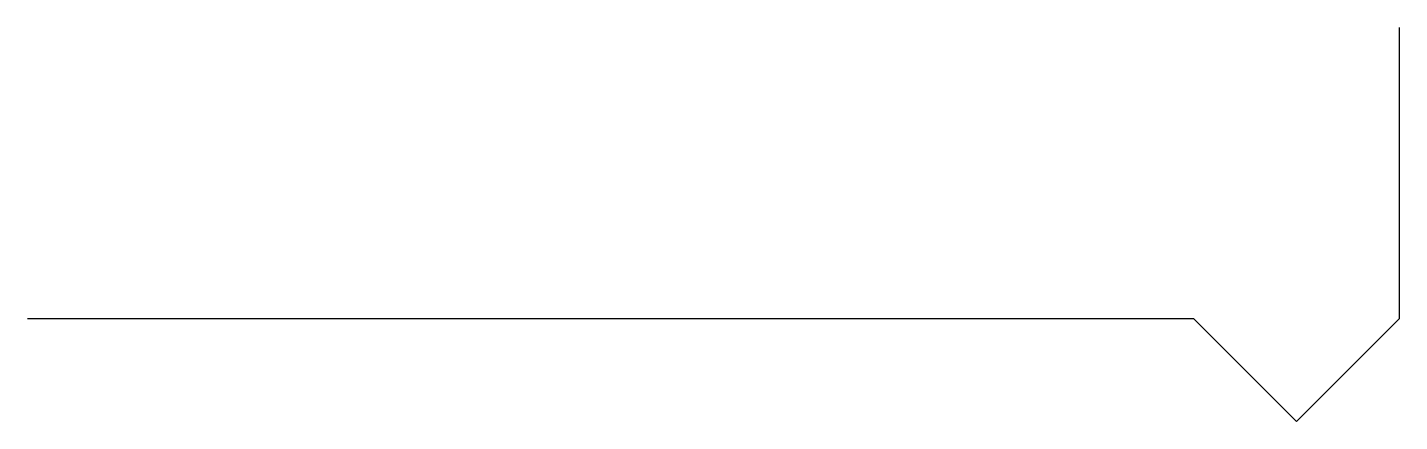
# Model space of a CAD drawing. Header units: millimetres. Extents: x 0 to 471, y -35 to 100.
import ezdxf

# ---------------------------------------------------------------- set-up
doc = ezdxf.new("R2010")
doc.units = ezdxf.units.MM
doc.layers.get('0').update_dxf_attribs({"linetype": 'CONTINUOUS'})

msp = doc.modelspace()

# ---------------------------------------------------------------- linework, layer by layer
for p, q in [((470.71, 0), (470.71, 100)), ((0, 0), (400, 0)), ((400, 0), (435.36, -35.36)), ((435.36, -35.36), (470.71, 0))]:
    msp.add_line(p, q)

doc.saveas('drawing.dxf')
